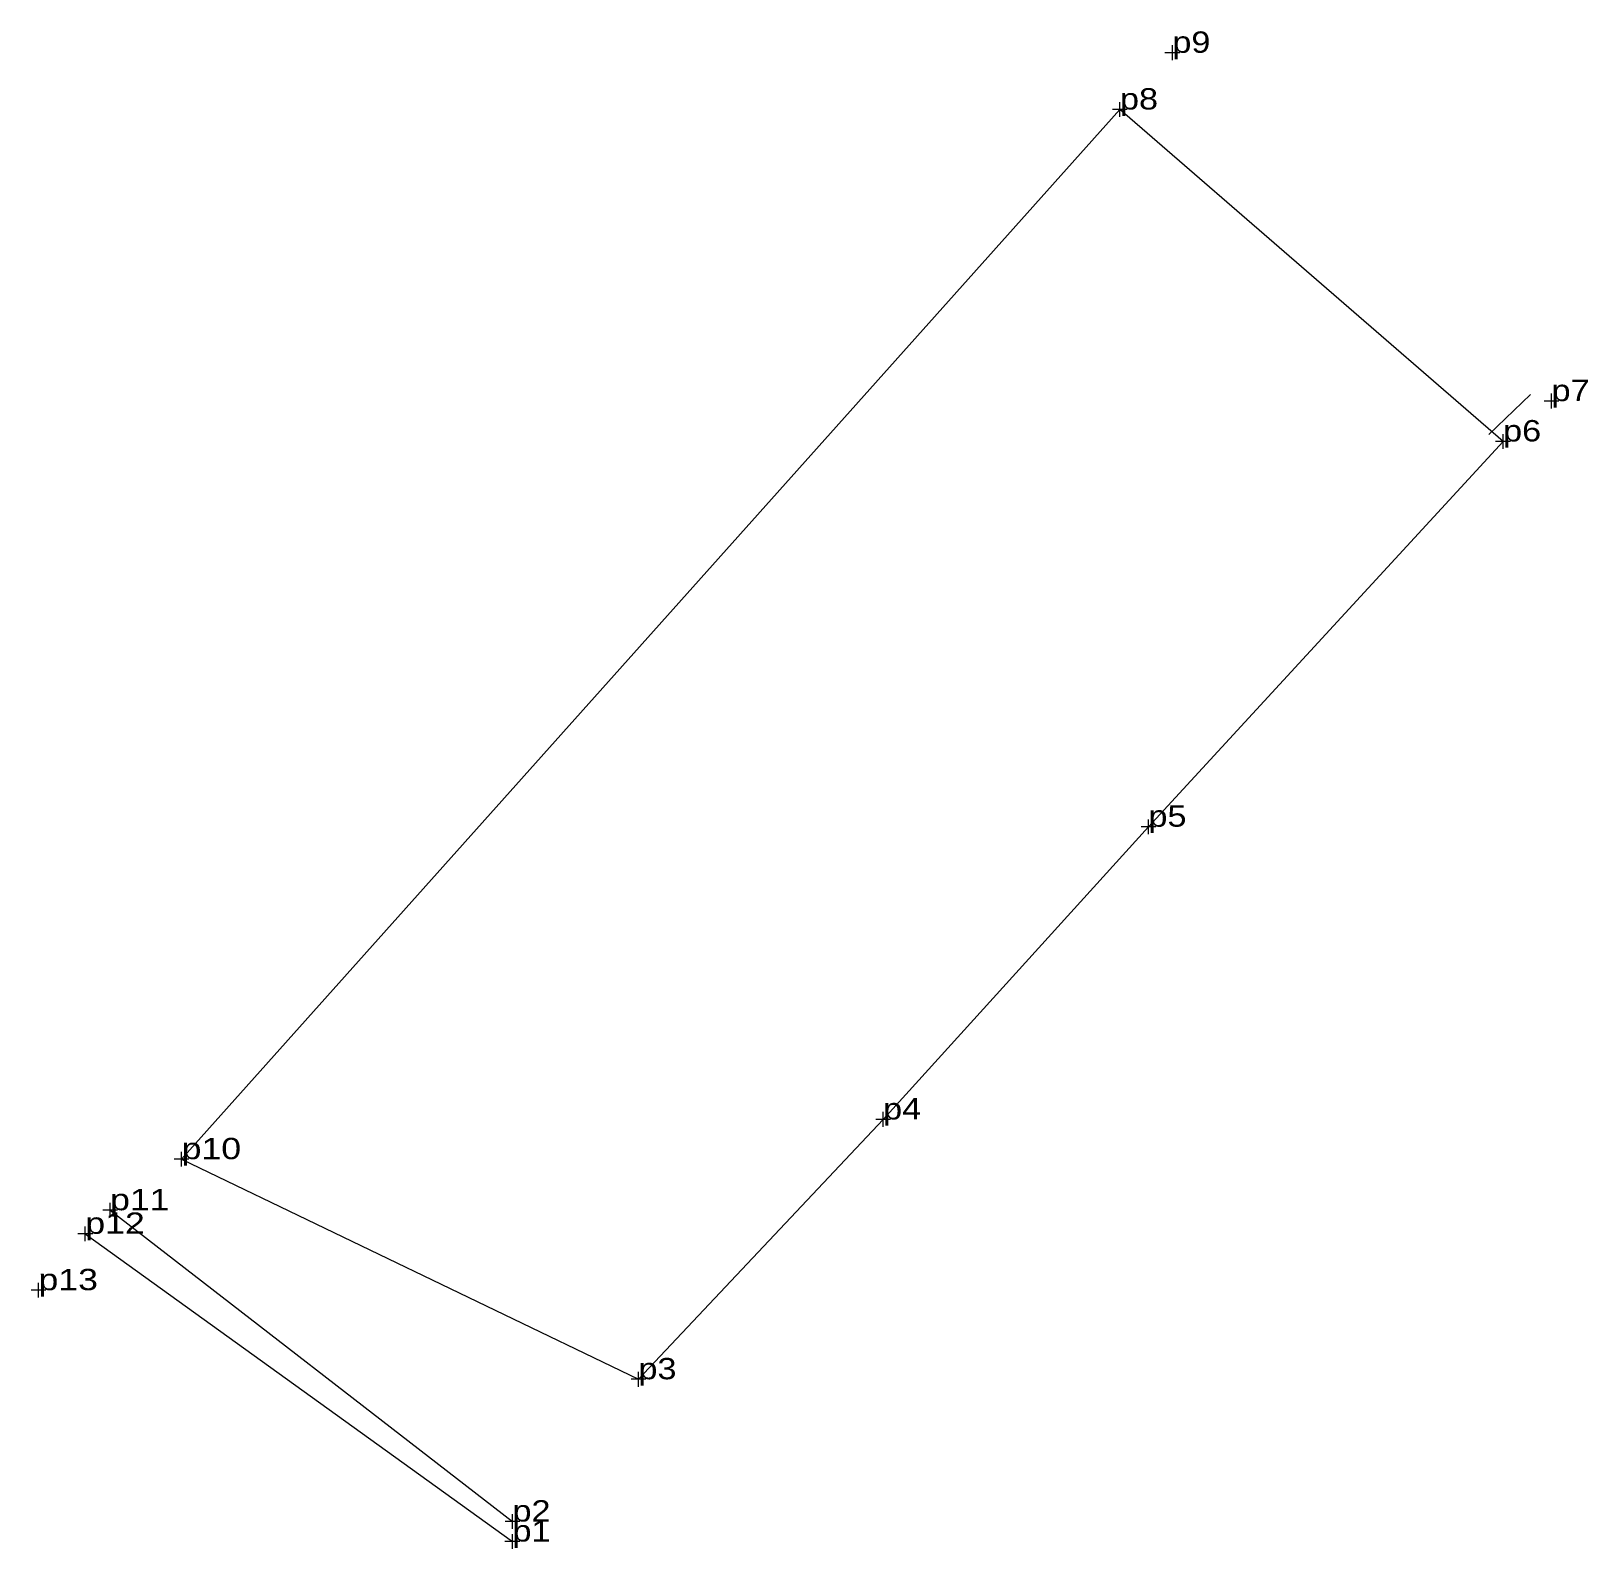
# Model space of a CAD drawing. Header units: metres. Extents: x 549712 to 549843, y 1841955 to 1842083.
import ezdxf

# ---------------------------------------------------------------- set-up
doc = ezdxf.new("R2010")
doc.units = ezdxf.units.M
doc.header["$LTSCALE"] = 0.72
for name, color, linetype, lineweight in [('10', 7, 'Continuous', 13), ('36', 7, 'Continuous', 13), ('7', 7, 'Continuous', 13)]:
    doc.layers.add(name, color=color, linetype=linetype, lineweight=lineweight)
doc.layers.add('12', color=7, linetype='Continuous')

msp = doc.modelspace()

# ---------------------------------------------------------------- linework, layer by layer
at = {"layer": '10'}
msp.add_line((549838.57, 1842052.62), (549835.04, 1842049.24), dxfattribs=at)
at = {"layer": '36'}
for p, q in [((549718.69, 1841983.74), (549752.65, 1841957.46)), ((549716.6, 1841981.75), (549752.65, 1841955.77))]:
    msp.add_line(p, q, dxfattribs=at)
msp.add_lwpolyline([(549724.73, 1841988.05), (549763.28, 1841969.47), (549783.93, 1841991.41), (549806.32, 1842016.12), (549836.25, 1842048.65), (549803.92, 1842076.67)], close=True, dxfattribs=at)
at = {"layer": '7'}
for p, q in [((549808.96, 1842081.46), (549807.71, 1842081.46)), ((549808.34, 1842080.84), (549808.34, 1842082.09)), ((549804.54, 1842076.67), (549803.29, 1842076.67)), ((549803.92, 1842076.04), (549803.92, 1842077.29)), ((549840.35, 1842051.43), (549840.35, 1842052.68)), ((549840.97, 1842052.05), (549839.72, 1842052.05)), ((549836.87, 1842048.65), (549835.62, 1842048.65)), ((549836.25, 1842048.03), (549836.25, 1842049.27)), ((549806.95, 1842016.12), (549805.7, 1842016.12)), ((549806.32, 1842015.49), (549806.32, 1842016.74)), ((549783.93, 1841990.79), (549783.93, 1841992.04)), ((549784.56, 1841991.41), (549783.31, 1841991.41)), ((549725.35, 1841988.05), (549724.11, 1841988.05)), ((549724.73, 1841987.43), (549724.73, 1841988.67)), ((549718.69, 1841983.12), (549718.69, 1841984.37)), ((549719.31, 1841983.74), (549718.07, 1841983.74)), ((549717.23, 1841981.75), (549715.98, 1841981.75)), ((549716.6, 1841981.13), (549716.6, 1841982.38)), ((549712.65, 1841976.36), (549712.65, 1841977.61)), ((549713.28, 1841976.99), (549712.03, 1841976.99)), ((549763.28, 1841968.84), (549763.28, 1841970.09)), ((549763.9, 1841969.47), (549762.66, 1841969.47)), ((549752.65, 1841956.84), (549752.65, 1841958.09)), ((549753.28, 1841957.46), (549752.03, 1841957.46)), ((549753.27, 1841955.77), (549752.02, 1841955.77)), ((549752.65, 1841955.15), (549752.65, 1841956.4))]:
    msp.add_line(p, q, dxfattribs=at)

# ---------------------------------------------------------------- texts
at = {"layer": '12'}
for s, width, p in [('p9', 1.2, (549808.34, 1842081.46)), ('p8', 1.2, (549803.92, 1842076.67)), ('p7', 1.2, (549840.34, 1842052.05)), ('p6', 1.2, (549836.25, 1842048.65)), ('p5', 1.2, (549806.32, 1842016.12)), ('p4', 1.2, (549783.93, 1841991.41)), ('p10', 1.25, (549724.73, 1841988.05)), ('p11', 1.25, (549718.69, 1841983.74)), ('p12', 1.25, (549716.6, 1841981.75)), ('p13', 1.25, (549712.65, 1841976.99)), ('p3', 1.2, (549763.28, 1841969.47)), ('p2', 1.2, (549752.65, 1841957.46)), ('p1', 1.2, (549752.65, 1841955.77))]:
    msp.add_text(s, height=1.8, dxfattribs=dict(at, width=width)).set_placement(p)

doc.saveas('drawing.dxf')
